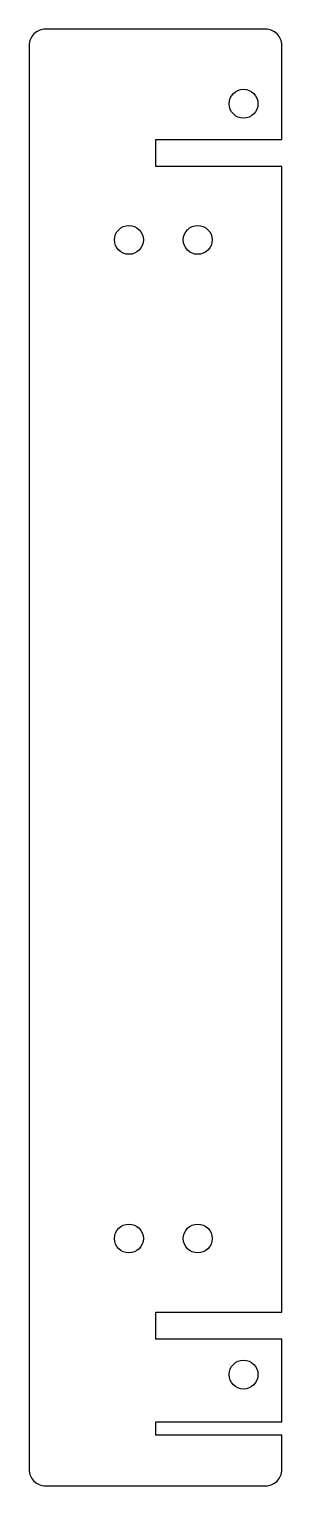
# Model space of a CAD drawing. Header units: millimetres. Extents: x -105 to -50, y -386 to -68.
import ezdxf

# ---------------------------------------------------------------- set-up
doc = ezdxf.new("R2010")
doc.units = ezdxf.units.MM
doc.layers.add('CUTOUTS', color=1, linetype='CONTINUOUS')
doc.layers.add('PERIMETER', color=5, linetype='CONTINUOUS')

msp = doc.modelspace()

# ---------------------------------------------------------------- linework, layer by layer
at = {"layer": 'CUTOUTS'}
for centre in [(-58.02, -84.05), (-83.02, -113.77), (-68.02, -113.77), (-83.02, -331.77), (-68.02, -331.77), (-58.02, -361.48)]:
    msp.add_circle(centre, 3.15, dxfattribs=at)
at = {"layer": 'PERIMETER'}
msp.add_lwpolyline([(-77.17, -97.72), (-77.17, -91.82), (-49.67, -91.82), (-49.67, -71.31, 0.414214), (-53.22, -67.76), (-101.22, -67.76, 0.414214), (-104.77, -71.31), (-104.77, -382.23, 0.414214), (-101.22, -385.78), (-53.22, -385.78, 0.414214), (-49.67, -382.23), (-49.67, -374.72), (-77.17, -374.72), (-77.17, -371.82), (-49.67, -371.82), (-49.67, -353.72), (-77.17, -353.72), (-77.17, -347.82), (-49.67, -347.82), (-49.67, -97.72)], format="xyb", close=True, dxfattribs=at)

doc.saveas('drawing.dxf')
